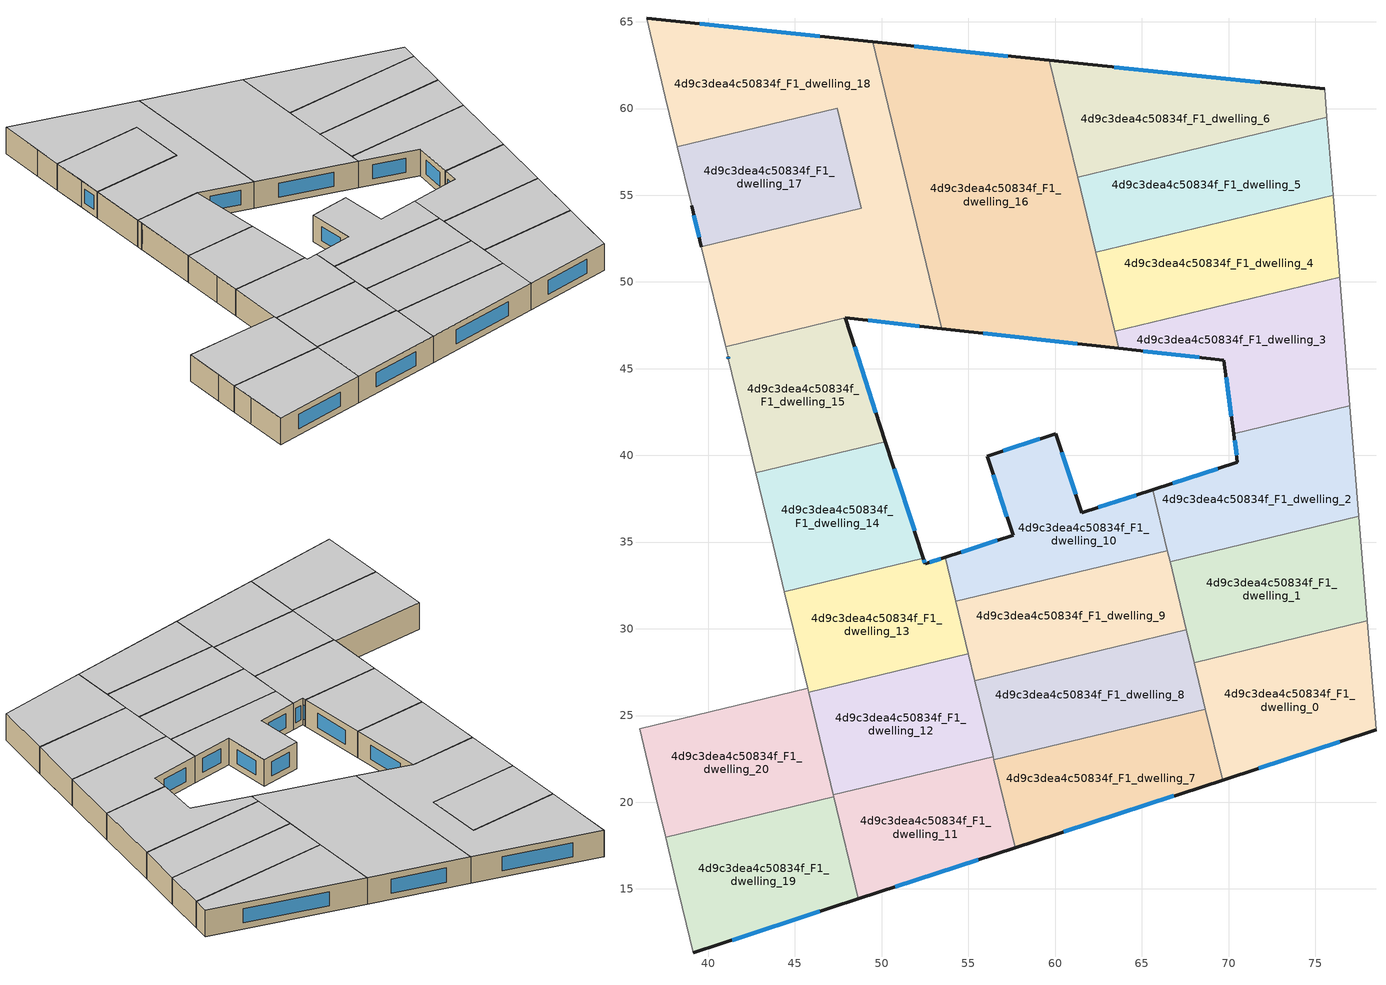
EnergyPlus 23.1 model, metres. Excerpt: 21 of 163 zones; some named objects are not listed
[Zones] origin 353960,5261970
4d9c3dea4c50834f_F1_dwelling_0
 floor to 4d9c3dea4c50834f_F0_dwelling_0 (EU_floor_Construction): 78,30.45 78.5,24.17 69.65,21.28 68.02,28.05 z3
 wall outside (EU_wall_Construction): 69.65,21.28 78.5,24.17 z3:6
 wall to 4d9c3dea4c50834f_F1_dwelling_1 (EU_wall_Construction): 78,30.45 68.02,28.05 z3:6
 wall adiabatic (EU_wall_Construction): 78.5,24.17 78,30.45 z3:6
 wall to 4d9c3dea4c50834f_F1_dwelling_7 (EU_wall_Construction): 68.67,25.37 69.65,21.28 z3:6
 wall to 4d9c3dea4c50834f_F1_dwelling_8 (EU_wall_Construction): 68.02,28.05 68.67,25.37 z3:6
 window (EU_Window_Construction): 71.73,21.96 76.42,23.49 z3.7:5.3
 ceiling to 4d9c3dea4c50834f_F2_dwelling_0 (EU_floor_Construction): 78.5,24.17 78,30.45 68.02,28.05 69.65,21.28 z6
4d9c3dea4c50834f_F1_dwelling_1
 floor to 4d9c3dea4c50834f_F0_dwelling_1 (EU_floor_Construction): 77.51,36.49 78,30.45 68.02,28.05 66.62,33.88 z3
 wall to 4d9c3dea4c50834f_F1_dwelling_2 (EU_wall_Construction): 77.51,36.49 66.62,33.88 z3:6
 wall adiabatic (EU_wall_Construction): 78,30.45 77.51,36.49 z3:6
 wall to 4d9c3dea4c50834f_F1_dwelling_9 (EU_wall_Construction): 66.62,33.88 67.57,29.94 z3:6
 wall to 4d9c3dea4c50834f_F1_dwelling_8 (EU_wall_Construction): 67.57,29.94 68.02,28.05 z3:6
 ceiling to 4d9c3dea4c50834f_F2_dwelling_1 (EU_floor_Construction): 78,30.45 77.51,36.49 66.62,33.88 68.02,28.05 z6
4d9c3dea4c50834f_F1_dwelling_10
 floor to 4d9c3dea4c50834f_F0_dwelling_10 (EU_floor_Construction): 65.63,38.02 66.47,34.51 54.27,31.58 53.66,34.12 57.57,35.4 56.08,39.96 60.03,41.25 61.53,36.69 z3
 wall outside (EU_wall_Construction): 65.63,38.02 61.53,36.69 60.03,41.25 56.08,39.96 57.57,35.4 53.66,34.12 z3:6
 wall to 4d9c3dea4c50834f_F1_dwelling_9 (EU_wall_Construction): 54.27,31.58 66.47,34.51 z3:6
 wall to 4d9c3dea4c50834f_F1_dwelling_2 (EU_wall_Construction): 66.47,34.51 65.63,38.02 z3:6
 wall to 4d9c3dea4c50834f_F1_dwelling_13 (EU_wall_Construction): 53.66,34.12 54.27,31.58 z3:6
 window (EU_Window_Construction): 59.1,40.95 57.01,40.26 / 61.18,37.76 60.38,40.18 / 64.66,37.71 62.49,37 / 56.65,35.1 54.58,34.42 / 56.43,38.89 57.22,36.47 z3.7:5.3
 ceiling to 4d9c3dea4c50834f_F2_dwelling_10 (EU_floor_Construction): 66.47,34.51 65.63,38.02 61.53,36.69 60.03,41.25 56.08,39.96 57.57,35.4 53.66,34.12 54.27,31.58 z6
4d9c3dea4c50834f_F1_dwelling_11
 floor to 4d9c3dea4c50834f_F0_dwelling_11 (EU_floor_Construction): 56.42,22.63 57.69,17.38 48.65,14.43 47.21,20.42 z3
 wall outside (EU_wall_Construction): 48.65,14.43 57.69,17.38 z3:6
 wall to 4d9c3dea4c50834f_F1_dwelling_12 (EU_wall_Construction): 56.42,22.63 47.21,20.42 z3:6
 wall to 4d9c3dea4c50834f_F1_dwelling_19 (EU_wall_Construction): 47.24,20.31 48.65,14.43 z3:6
 wall to 4d9c3dea4c50834f_F1_dwelling_7 (EU_wall_Construction): 57.69,17.38 56.47,22.44 z3:6
 wall to 4d9c3dea4c50834f_F1_dwelling_20 (EU_wall_Construction): 47.21,20.42 47.24,20.31 z3:6
 wall to 4d9c3dea4c50834f_F1_dwelling_8 (EU_wall_Construction): 56.47,22.44 56.42,22.63 z3:6
 window (EU_Window_Construction): 50.78,15.12 55.57,16.69 z3.7:5.3
 ceiling to 4d9c3dea4c50834f_F2_dwelling_11 (EU_floor_Construction): 57.69,17.38 56.42,22.63 47.21,20.42 48.65,14.43 z6
4d9c3dea4c50834f_F1_dwelling_12
 floor to 4d9c3dea4c50834f_F0_dwelling_12 (EU_floor_Construction): 55,28.55 56.39,22.78 56.42,22.63 47.21,20.42 45.79,26.33 z3
 wall to 4d9c3dea4c50834f_F1_dwelling_13 (EU_wall_Construction): 55,28.55 45.79,26.33 z3:6
 wall to 4d9c3dea4c50834f_F1_dwelling_20 (EU_wall_Construction): 45.79,26.33 47.21,20.42 z3:6
 wall to 4d9c3dea4c50834f_F1_dwelling_8 (EU_wall_Construction): 56.42,22.63 56.39,22.78 55.37,27.01 z3:6
 wall to 4d9c3dea4c50834f_F1_dwelling_9 (EU_wall_Construction): 55.37,27.01 55,28.55 z3:6
 ceiling to 4d9c3dea4c50834f_F2_dwelling_12 (EU_floor_Construction): 56.42,22.63 56.39,22.78 55,28.55 45.79,26.33 47.21,20.42 z6
4d9c3dea4c50834f_F1_dwelling_13
 floor to 4d9c3dea4c50834f_F0_dwelling_13 (EU_floor_Construction): 53.66,34.12 55,28.55 45.79,26.33 44.39,32.14 52.41,34.07 52.51,33.75 z3
 wall outside (EU_wall_Construction): 53.66,34.12 52.51,33.75 52.41,34.07 z3:6
 wall to 4d9c3dea4c50834f_F1_dwelling_14 (EU_wall_Construction): 52.41,34.07 44.39,32.14 z3:6
 wall to 4d9c3dea4c50834f_F1_dwelling_21 (EU_wall_Construction): 44.39,32.14 45.73,26.57 z3:6
 wall to 4d9c3dea4c50834f_F1_dwelling_9 (EU_wall_Construction): 55,28.55 54.27,31.58 z3:6
 wall to 4d9c3dea4c50834f_F1_dwelling_20 (EU_wall_Construction): 45.73,26.57 45.79,26.33 z3:6
 window (EU_Window_Construction): 53.39,34.03 52.78,33.83 / 52.49,33.82 52.43,33.99 z3.7:5.3
 ceiling to 4d9c3dea4c50834f_F2_dwelling_13 (EU_floor_Construction): 55,28.55 53.66,34.12 52.51,33.75 52.41,34.07 44.39,32.14 45.79,26.33 z6
4d9c3dea4c50834f_F1_dwelling_14
 floor to 4d9c3dea4c50834f_F0_dwelling_14 (EU_floor_Construction): 50.21,40.8 52.41,34.07 44.39,32.14 42.74,39 z3
 wall outside (EU_wall_Construction): 52.41,34.07 50.21,40.8 z3:6
 wall to 4d9c3dea4c50834f_F1_dwelling_15 (EU_wall_Construction): 50.21,40.8 42.74,39 z3:6
 wall to 4d9c3dea4c50834f_F1_dwelling_22 (EU_wall_Construction): 42.74,39 43.75,34.83 z3:6
 wall to 4d9c3dea4c50834f_F1_dwelling_21 (EU_wall_Construction): 43.75,34.83 44.39,32.14 z3:6
 window (EU_Window_Construction): 51.89,35.65 50.73,39.22 z3.7:5.3
 ceiling to 4d9c3dea4c50834f_F2_dwelling_14 (EU_floor_Construction): 52.41,34.07 50.21,40.8 42.74,39 44.39,32.14 z6
4d9c3dea4c50834f_F1_dwelling_15
 floor to 4d9c3dea4c50834f_F0_dwelling_15 (EU_floor_Construction): 47.89,47.92 50.21,40.8 42.74,39 41,46.26 z3
 wall outside (EU_wall_Construction): 50.21,40.8 47.89,47.92 / 41.14,45.67 41.16,45.58 z3:6
 wall to 4d9c3dea4c50834f_F1_dwelling_18 (EU_wall_Construction): 47.89,47.92 41,46.26 z3:6
 wall to 4d9c3dea4c50834f_F1_dwelling_23 (EU_wall_Construction): 41,46.26 41.14,45.67 z3:6
 wall to 4d9c3dea4c50834f_F1_dwelling_22 (EU_wall_Construction): 41.16,45.58 42.74,39 z3:6
 window (EU_Window_Construction): 49.67,42.47 48.44,46.25 / 41.14,45.65 41.16,45.6 z3.7:5.3
 ceiling to 4d9c3dea4c50834f_F2_dwelling_15 (EU_floor_Construction): 50.21,40.8 47.89,47.92 41,46.26 42.74,39 z6
4d9c3dea4c50834f_F1_dwelling_16
 floor to 4d9c3dea4c50834f_F0_dwelling_16 (EU_floor_Construction): 59.67,62.78 63.67,46.17 53.47,47.3 49.49,63.84 z3
 wall outside (EU_wall_Construction): 53.47,47.3 63.67,46.17 / 59.67,62.78 49.49,63.84 z3:6
 wall to 4d9c3dea4c50834f_F1_dwelling_18 (EU_wall_Construction): 49.49,63.84 53.47,47.3 z3:6
 wall to 4d9c3dea4c50834f_F1_dwelling_6 (EU_wall_Construction): 61.29,56.03 59.67,62.78 z3:6
 wall to 4d9c3dea4c50834f_F1_dwelling_3 (EU_wall_Construction): 63.67,46.17 63.43,47.14 z3:6
 wall to 4d9c3dea4c50834f_F1_dwelling_4 (EU_wall_Construction): 63.43,47.14 62.34,51.7 z3:6
 wall to 4d9c3dea4c50834f_F1_dwelling_5 (EU_wall_Construction): 62.34,51.7 61.29,56.03 z3:6
 window (EU_Window_Construction): 55.87,47.04 61.27,46.43 / 57.28,63.03 51.88,63.59 z3.7:5.3
 ceiling to 4d9c3dea4c50834f_F2_dwelling_16 (EU_floor_Construction): 63.67,46.17 59.67,62.78 49.49,63.84 53.47,47.3 z6
4d9c3dea4c50834f_F1_dwelling_17
 floor to 4d9c3dea4c50834f_F0_dwelling_17 (EU_floor_Construction): 47.43,60.02 48.82,54.25 39.61,52.03 38.22,57.8 z3
 wall outside (EU_wall_Construction): 39.04,54.39 39.61,52.03 z3:6
 wall to 4d9c3dea4c50834f_F1_dwelling_18 (EU_wall_Construction): 39.61,52.03 48.82,54.25 47.43,60.02 38.22,57.8 z3:6
 wall to 4d9c3dea4c50834f_F1_dwelling_24 (EU_wall_Construction): 38.22,57.8 39.04,54.39 z3:6
 window (EU_Window_Construction): 39.17,53.84 39.47,52.59 z3.7:5.3
 ceiling to 4d9c3dea4c50834f_F2_dwelling_17 (EU_floor_Construction): 48.82,54.25 47.43,60.02 38.22,57.8 39.61,52.03 z6
4d9c3dea4c50834f_F1_dwelling_18
 floor to 4d9c3dea4c50834f_F0_dwelling_18 (EU_floor_Construction): 49.49,63.84 53.47,47.3 47.9,47.93 47.89,47.92 41,46.26 39.61,52.03 48.82,54.25 47.43,60.02 38.22,57.8 36.44,65.2 z3
 wall outside (EU_wall_Construction): 47.89,47.92 47.9,47.93 53.47,47.3 / 49.49,63.84 36.44,65.2 z3:6
 wall to 4d9c3dea4c50834f_F1_dwelling_25 (EU_wall_Construction): 36.44,65.2 37.53,60.65 z3:6
 wall to 4d9c3dea4c50834f_F1_dwelling_23 (EU_wall_Construction): 39.61,52.03 41,46.26 z3:6
 wall to 4d9c3dea4c50834f_F1_dwelling_24 (EU_wall_Construction): 37.53,60.65 38.22,57.8 z3:6
 window (EU_Window_Construction): 46.43,64.16 39.51,64.88 / 49.21,47.78 52.17,47.45 z3.7:5.3
 ceiling to 4d9c3dea4c50834f_F2_dwelling_18 (EU_floor_Construction): 53.47,47.3 49.49,63.84 36.44,65.2 38.22,57.8 47.43,60.02 48.82,54.25 39.61,52.03 41,46.26 47.89,47.92 47.9,47.93 z6
4d9c3dea4c50834f_F1_dwelling_19
 floor to 4d9c3dea4c50834f_F0_dwelling_19 (EU_floor_Construction): 47.24,20.31 48.65,14.43 39.14,11.33 37.54,17.97 z3
 wall outside (EU_wall_Construction): 39.14,11.33 48.65,14.43 z3:6
 wall to 4d9c3dea4c50834f_F1_dwelling_20 (EU_wall_Construction): 47.24,20.31 37.54,17.97 z3:6
 wall to 4d9c3dea4c50834f_F1_dwelling_26 (EU_wall_Construction): 38.11,15.61 39.14,11.33 z3:6
 wall to 4d9c3dea4c50834f_F1_dwelling_27 (EU_wall_Construction): 37.54,17.97 38.11,15.61 z3:6
 window (EU_Window_Construction): 41.37,12.06 46.42,13.7 z3.7:5.3
 ceiling to 4d9c3dea4c50834f_F2_dwelling_19 (EU_floor_Construction): 48.65,14.43 47.24,20.31 37.54,17.97 39.14,11.33 z6
4d9c3dea4c50834f_F1_dwelling_2
 floor to 4d9c3dea4c50834f_F0_dwelling_2 (EU_floor_Construction): 77,42.87 77.51,36.49 66.62,33.88 65.63,38.02 70.51,39.61 70.29,41.25 z3
 wall outside (EU_wall_Construction): 70.29,41.25 70.51,39.61 65.63,38.02 z3:6
 wall to 4d9c3dea4c50834f_F1_dwelling_3 (EU_wall_Construction): 77,42.87 70.29,41.25 z3:6
 wall adiabatic (EU_wall_Construction): 77.51,36.49 77,42.87 z3:6
 wall to 4d9c3dea4c50834f_F1_dwelling_9 (EU_wall_Construction): 66.47,34.51 66.62,33.87 z3:6
 window (EU_Window_Construction): 69.36,39.24 66.77,38.4 / 70.34,40.87 70.46,40 z3.7:5.3
 ceiling to 4d9c3dea4c50834f_F2_dwelling_2 (EU_floor_Construction): 77.51,36.49 77,42.87 70.29,41.25 70.51,39.61 65.63,38.02 66.62,33.88 z6
4d9c3dea4c50834f_F1_dwelling_20
 floor to 4d9c3dea4c50834f_F0_dwelling_20 (EU_floor_Construction): 45.73,26.57 47.24,20.31 37.54,17.97 36.03,24.23 z3
 wall to 4d9c3dea4c50834f_F1_dwelling_28 (EU_wall_Construction): 36.03,24.23 36.97,20.33 z3:6
 wall to 4d9c3dea4c50834f_F1_dwelling_21 (EU_wall_Construction): 45.73,26.57 36.03,24.23 z3:6
 wall to 4d9c3dea4c50834f_F1_dwelling_27 (EU_wall_Construction): 36.97,20.33 37.54,17.97 z3:6
 ceiling to 4d9c3dea4c50834f_F2_dwelling_20 (EU_floor_Construction): 47.24,20.31 45.73,26.57 36.03,24.23 37.54,17.97 z6
4d9c3dea4c50834f_F1_dwelling_3
 floor to 4d9c3dea4c50834f_F0_dwelling_3 (EU_floor_Construction): 76.41,50.26 77,42.87 70.29,41.25 69.72,45.49 63.67,46.17 63.43,47.14 z3
 wall outside (EU_wall_Construction): 63.67,46.17 69.72,45.49 70.29,41.25 z3:6
 wall to 4d9c3dea4c50834f_F1_dwelling_4 (EU_wall_Construction): 76.41,50.26 63.43,47.14 z3:6
 wall adiabatic (EU_wall_Construction): 77,42.87 76.41,50.26 z3:6
 window (EU_Window_Construction): 69.85,44.5 70.16,42.25 / 65.09,46.01 68.3,45.65 z3.7:5.3
 ceiling to 4d9c3dea4c50834f_F2_dwelling_3 (EU_floor_Construction): 77,42.87 76.41,50.26 63.43,47.14 63.67,46.17 69.72,45.49 70.29,41.25 z6
4d9c3dea4c50834f_F1_dwelling_4
 floor to 4d9c3dea4c50834f_F0_dwelling_4 (EU_floor_Construction): 76.03,54.99 76.41,50.26 63.43,47.14 62.34,51.7 z3
 wall to 4d9c3dea4c50834f_F1_dwelling_5 (EU_wall_Construction): 76.03,54.99 62.34,51.7 z3:6
 wall adiabatic (EU_wall_Construction): 76.41,50.26 76.03,54.99 z3:6
 ceiling to 4d9c3dea4c50834f_F2_dwelling_4 (EU_floor_Construction): 76.41,50.26 76.03,54.99 62.34,51.7 63.43,47.14 z6
4d9c3dea4c50834f_F1_dwelling_5
 floor to 4d9c3dea4c50834f_F0_dwelling_5 (EU_floor_Construction): 75.66,59.48 76.03,54.99 62.34,51.7 61.29,56.03 z3
 wall to 4d9c3dea4c50834f_F1_dwelling_6 (EU_wall_Construction): 75.66,59.48 61.29,56.03 z3:6
 wall adiabatic (EU_wall_Construction): 76.03,54.99 75.66,59.48 z3:6
 ceiling to 4d9c3dea4c50834f_F2_dwelling_5 (EU_floor_Construction): 76.03,54.99 75.66,59.48 61.29,56.03 62.34,51.7 z6
4d9c3dea4c50834f_F1_dwelling_6
 floor to 4d9c3dea4c50834f_F0_dwelling_6 (EU_floor_Construction): 75.53,61.13 75.66,59.48 61.29,56.03 59.67,62.78 z3
 wall outside (EU_wall_Construction): 75.53,61.13 59.67,62.78 z3:6
 wall adiabatic (EU_wall_Construction): 75.66,59.48 75.53,61.13 z3:6
 window (EU_Window_Construction): 71.81,61.51 63.4,62.39 z3.7:5.3
 ceiling to 4d9c3dea4c50834f_F2_dwelling_6 (EU_floor_Construction): 75.66,59.48 75.53,61.13 59.67,62.78 61.29,56.03 z6
4d9c3dea4c50834f_F1_dwelling_7
 floor to 4d9c3dea4c50834f_F0_dwelling_7 (EU_floor_Construction): 68.67,25.37 69.65,21.28 57.69,17.38 56.47,22.44 z3
 wall outside (EU_wall_Construction): 57.69,17.38 69.65,21.28 z3:6
 wall to 4d9c3dea4c50834f_F1_dwelling_8 (EU_wall_Construction): 68.67,25.37 56.47,22.44 z3:6
 window (EU_Window_Construction): 60.5,18.3 66.84,20.36 z3.7:5.3
 ceiling to 4d9c3dea4c50834f_F2_dwelling_7 (EU_floor_Construction): 69.65,21.28 68.67,25.37 56.47,22.44 57.69,17.38 z6
4d9c3dea4c50834f_F1_dwelling_8
 floor to 4d9c3dea4c50834f_F0_dwelling_8 (EU_floor_Construction): 67.57,29.94 68.67,25.37 56.47,22.44 55.37,27.01 z3
 wall to 4d9c3dea4c50834f_F1_dwelling_9 (EU_wall_Construction): 67.57,29.94 55.37,27.01 z3:6
 ceiling to 4d9c3dea4c50834f_F2_dwelling_8 (EU_floor_Construction): 68.67,25.37 67.57,29.94 55.37,27.01 56.47,22.44 z6
4d9c3dea4c50834f_F1_dwelling_9
 floor to 4d9c3dea4c50834f_F0_dwelling_9 (EU_floor_Construction): 66.47,34.51 67.57,29.94 55.37,27.01 54.27,31.58 z3
 ceiling to 4d9c3dea4c50834f_F2_dwelling_9 (EU_floor_Construction): 67.57,29.94 66.47,34.51 54.27,31.58 55.37,27.01 z6
[Building]
EU S2 Campaign: North Axis=0; Terrain=City; Solar Distribution=FullExterior
[Site:Location]
Budapest.Ferenc.Liszt.Intl.AP: Latitude=47.437; Longitude=19.256; Time Zone=1; Elevation=185
[SizingPeriod:WeatherFileDays]
AnnualSizingPeriod: Begin Month=1; Begin Day of Month=1; End Month=12; End Day of Month=31; Day of Week for Start Day=Monday; Use Weather File Daylight Saving Period=No; Use Weather File Rain and Snow Indicators=No
[MATERIAL]
EU_InternalMass_Material: Roughness=MediumRough; Thickness=0.1; Conductivity=1; Density=1800; Specific Heat=900; Thermal Absorptance=0.9; Solar Absorptance=0.7; Visible Absorptance=0.7
[MATERIAL:NOMASS] Roughness=MediumRough; Thermal Absorptance=0.9; Solar Absorptance=0.7; Visible Absorptance=0.7
Name | Thermal Resistance
EU_wall_NoMass | 0.832559
EU_floor_NoMass | 0.872794
[WINDOWMATERIAL:SIMPLEGLAZINGSYSTEM]
EU_Window_SimpleGlazing: UFactor=2.79869; Solar Heat Gain Coefficient=0.75; Visible Transmittance=0.75
[CONSTRUCTION]
EU_wall_Construction: EU_wall_NoMass
EU_floor_Construction: EU_floor_NoMass
EU_Window_Construction: EU_Window_SimpleGlazing
EU_InternalMass_Construction: EU_InternalMass_Material
[ZONE] Type=1; Multiplier=1; Ceiling Height=autocalculate; Floor Area=autocalculate; Part of Total Floor Area=Yes
Name | Volume
4d9c3dea4c50834f_F1_dwelling_0; 4d9c3dea4c50834f_F1_dwelling_19 | 192.716
4d9c3dea4c50834f_F1_dwelling_1 | 192.737
4d9c3dea4c50834f_F1_dwelling_10; 4d9c3dea4c50834f_F1_dwelling_9 | 176.999
4d9c3dea4c50834f_F1_dwelling_11 | 164.353
4d9c3dea4c50834f_F1_dwelling_12 | 172.919
4d9c3dea4c50834f_F1_dwelling_13 | 168.625
4d9c3dea4c50834f_F1_dwelling_14 | 168.642
4d9c3dea4c50834f_F1_dwelling_15 | 165.568
4d9c3dea4c50834f_F1_dwelling_16 | 493.184
4d9c3dea4c50834f_F1_dwelling_17 | 168.62
4d9c3dea4c50834f_F1_dwelling_18 | 488.17
4d9c3dea4c50834f_F1_dwelling_2 | 192.72
4d9c3dea4c50834f_F1_dwelling_20 | 192.693
4d9c3dea4c50834f_F1_dwelling_3 | 192.704
4d9c3dea4c50834f_F1_dwelling_4 | 192.731
4d9c3dea4c50834f_F1_dwelling_5 | 192.695
4d9c3dea4c50834f_F1_dwelling_6 | 192.738
4d9c3dea4c50834f_F1_dwelling_7 | 177.005
4d9c3dea4c50834f_F1_dwelling_8 | 176.963
[INTERNALMASS] Construction=EU_InternalMass_Construction
Name | Zone or ZoneList | Surface Area
4d9c3dea4c50834f_F1_dwelling_0_EU_InternalMass | 4d9c3dea4c50834f_F1_dwelling_0 | 64.2387
4d9c3dea4c50834f_F1_dwelling_1_EU_InternalMass | 4d9c3dea4c50834f_F1_dwelling_1 | 64.2455
4d9c3dea4c50834f_F1_dwelling_2_EU_InternalMass | 4d9c3dea4c50834f_F1_dwelling_2 | 64.24
4d9c3dea4c50834f_F1_dwelling_3_EU_InternalMass | 4d9c3dea4c50834f_F1_dwelling_3 | 64.2346
4d9c3dea4c50834f_F1_dwelling_4_EU_InternalMass | 4d9c3dea4c50834f_F1_dwelling_4 | 64.2437
4d9c3dea4c50834f_F1_dwelling_5_EU_InternalMass | 4d9c3dea4c50834f_F1_dwelling_5 | 64.2315
4d9c3dea4c50834f_F1_dwelling_6_EU_InternalMass | 4d9c3dea4c50834f_F1_dwelling_6 | 64.246
4d9c3dea4c50834f_F1_dwelling_7_EU_InternalMass | 4d9c3dea4c50834f_F1_dwelling_7 | 59.0016
4d9c3dea4c50834f_F1_dwelling_8_EU_InternalMass | 4d9c3dea4c50834f_F1_dwelling_8 | 58.9875
4d9c3dea4c50834f_F1_dwelling_9_EU_InternalMass | 4d9c3dea4c50834f_F1_dwelling_9 | 58.9997
4d9c3dea4c50834f_F1_dwelling_10_EU_InternalMass | 4d9c3dea4c50834f_F1_dwelling_10 | 58.9994
4d9c3dea4c50834f_F1_dwelling_11_EU_InternalMass | 4d9c3dea4c50834f_F1_dwelling_11 | 54.7869
4d9c3dea4c50834f_F1_dwelling_12_EU_InternalMass | 4d9c3dea4c50834f_F1_dwelling_12 | 57.6392
4d9c3dea4c50834f_F1_dwelling_13_EU_InternalMass | 4d9c3dea4c50834f_F1_dwelling_13 | 56.2085
4d9c3dea4c50834f_F1_dwelling_14_EU_InternalMass | 4d9c3dea4c50834f_F1_dwelling_14 | 56.2137
4d9c3dea4c50834f_F1_dwelling_15_EU_InternalMass | 4d9c3dea4c50834f_F1_dwelling_15 | 55.1893
4d9c3dea4c50834f_F1_dwelling_16_EU_InternalMass | 4d9c3dea4c50834f_F1_dwelling_16 | 164.388
4d9c3dea4c50834f_F1_dwelling_17_EU_InternalMass | 4d9c3dea4c50834f_F1_dwelling_17 | 56.2066
4d9c3dea4c50834f_F1_dwelling_18_EU_InternalMass | 4d9c3dea4c50834f_F1_dwelling_18 | 162.731
4d9c3dea4c50834f_F1_dwelling_19_EU_InternalMass | 4d9c3dea4c50834f_F1_dwelling_19 | 64.2387
4d9c3dea4c50834f_F1_dwelling_20_EU_InternalMass | 4d9c3dea4c50834f_F1_dwelling_20 | 64.2307
[OTHEREQUIPMENT] Fuel Type=Electricity; Design Level Calculation Method=Watts/Area; Power per Zone Floor Area=1; Fraction Latent=0; Fraction Radiant=0; Fraction Lost=0; Carbon Dioxide Generation Rate=0; EndUse Subcategory=EU_Step8_InternalGains
Name | Zone or ZoneList or Space or SpaceList | Schedule
EU_Step8_InternalGain_4d9c3dea4c50834f_F1_dwelling_0_f000 | 4d9c3dea4c50834f_F1_dwelling_0 | EU_Step8_GainSchedule_4d9c3dea4c50834f_F1_dwelling_0_f000
EU_Step8_InternalGain_4d9c3dea4c50834f_F1_dwelling_1_f000 | 4d9c3dea4c50834f_F1_dwelling_1 | EU_Step8_GainSchedule_4d9c3dea4c50834f_F1_dwelling_1_f000
EU_Step8_InternalGain_4d9c3dea4c50834f_F1_dwelling_2_f000 | 4d9c3dea4c50834f_F1_dwelling_2 | EU_Step8_GainSchedule_4d9c3dea4c50834f_F1_dwelling_2_f000
EU_Step8_InternalGain_4d9c3dea4c50834f_F1_dwelling_3_f000 | 4d9c3dea4c50834f_F1_dwelling_3 | EU_Step8_GainSchedule_4d9c3dea4c50834f_F1_dwelling_3_f000
EU_Step8_InternalGain_4d9c3dea4c50834f_F1_dwelling_4_f000 | 4d9c3dea4c50834f_F1_dwelling_4 | EU_Step8_GainSchedule_4d9c3dea4c50834f_F1_dwelling_4_f000
EU_Step8_InternalGain_4d9c3dea4c50834f_F1_dwelling_5_f000 | 4d9c3dea4c50834f_F1_dwelling_5 | EU_Step8_GainSchedule_4d9c3dea4c50834f_F1_dwelling_5_f000
EU_Step8_InternalGain_4d9c3dea4c50834f_F1_dwelling_6_f000 | 4d9c3dea4c50834f_F1_dwelling_6 | EU_Step8_GainSchedule_4d9c3dea4c50834f_F1_dwelling_6_f000
EU_Step8_InternalGain_4d9c3dea4c50834f_F1_dwelling_7_f000 | 4d9c3dea4c50834f_F1_dwelling_7 | EU_Step8_GainSchedule_4d9c3dea4c50834f_F1_dwelling_7_f000
EU_Step8_InternalGain_4d9c3dea4c50834f_F1_dwelling_8_f000 | 4d9c3dea4c50834f_F1_dwelling_8 | EU_Step8_GainSchedule_4d9c3dea4c50834f_F1_dwelling_8_f000
EU_Step8_InternalGain_4d9c3dea4c50834f_F1_dwelling_9_f000 | 4d9c3dea4c50834f_F1_dwelling_9 | EU_Step8_GainSchedule_4d9c3dea4c50834f_F1_dwelling_9_f000
EU_Step8_InternalGain_4d9c3dea4c50834f_F1_dwelling_10_f000 | 4d9c3dea4c50834f_F1_dwelling_10 | EU_Step8_GainSchedule_4d9c3dea4c50834f_F1_dwelling_10_f000
EU_Step8_InternalGain_4d9c3dea4c50834f_F1_dwelling_11_f000 | 4d9c3dea4c50834f_F1_dwelling_11 | EU_Step8_GainSchedule_4d9c3dea4c50834f_F1_dwelling_11_f000
EU_Step8_InternalGain_4d9c3dea4c50834f_F1_dwelling_12_f000 | 4d9c3dea4c50834f_F1_dwelling_12 | EU_Step8_GainSchedule_4d9c3dea4c50834f_F1_dwelling_12_f000
EU_Step8_InternalGain_4d9c3dea4c50834f_F1_dwelling_13_f000 | 4d9c3dea4c50834f_F1_dwelling_13 | EU_Step8_GainSchedule_4d9c3dea4c50834f_F1_dwelling_13_f000
EU_Step8_InternalGain_4d9c3dea4c50834f_F1_dwelling_14_f000 | 4d9c3dea4c50834f_F1_dwelling_14 | EU_Step8_GainSchedule_4d9c3dea4c50834f_F1_dwelling_14_f000
EU_Step8_InternalGain_4d9c3dea4c50834f_F1_dwelling_15_f000 | 4d9c3dea4c50834f_F1_dwelling_15 | EU_Step8_GainSchedule_4d9c3dea4c50834f_F1_dwelling_15_f000
EU_Step8_InternalGain_4d9c3dea4c50834f_F1_dwelling_16_f000 | 4d9c3dea4c50834f_F1_dwelling_16 | EU_Step8_GainSchedule_4d9c3dea4c50834f_F1_dwelling_16_f000
EU_Step8_InternalGain_4d9c3dea4c50834f_F1_dwelling_17_f000 | 4d9c3dea4c50834f_F1_dwelling_17 | EU_Step8_GainSchedule_4d9c3dea4c50834f_F1_dwelling_17_f000
EU_Step8_InternalGain_4d9c3dea4c50834f_F1_dwelling_18_f000 | 4d9c3dea4c50834f_F1_dwelling_18 | EU_Step8_GainSchedule_4d9c3dea4c50834f_F1_dwelling_18_f000
EU_Step8_InternalGain_4d9c3dea4c50834f_F1_dwelling_19_f000 | 4d9c3dea4c50834f_F1_dwelling_19 | EU_Step8_GainSchedule_4d9c3dea4c50834f_F1_dwelling_19_f000
EU_Step8_InternalGain_4d9c3dea4c50834f_F1_dwelling_20_f000 | 4d9c3dea4c50834f_F1_dwelling_20 | EU_Step8_GainSchedule_4d9c3dea4c50834f_F1_dwelling_20_f000
[ZONEVENTILATION:DESIGNFLOWRATE] Schedule=EU_AlwaysOn; Design Flow Rate Calculation Method=AirChanges/Hour; Air Changes per Hour=0.475469; Ventilation Type=Natural; Fan Pressure Rise=0; Fan Total Efficiency=1; Constant Term Coefficient=1; Temperature Term Coefficient=0; Velocity Term Coefficient=0; Velocity Squared Term Coefficient=0; Minimum Indoor Temperature=-100; Maximum Indoor Temperature=100; Delta Temperature=-100; Minimum Outdoor Temperature=-100; Maximum Outdoor Temperature=100; Maximum Wind Speed=40
Name | Zone or ZoneList or Space or SpaceList
EU_ConstantAir_4d9c3dea4c50834f_F1_dwelling_0 | 4d9c3dea4c50834f_F1_dwelling_0
EU_ConstantAir_4d9c3dea4c50834f_F1_dwelling_1 | 4d9c3dea4c50834f_F1_dwelling_1
EU_ConstantAir_4d9c3dea4c50834f_F1_dwelling_2 | 4d9c3dea4c50834f_F1_dwelling_2
EU_ConstantAir_4d9c3dea4c50834f_F1_dwelling_3 | 4d9c3dea4c50834f_F1_dwelling_3
EU_ConstantAir_4d9c3dea4c50834f_F1_dwelling_4 | 4d9c3dea4c50834f_F1_dwelling_4
EU_ConstantAir_4d9c3dea4c50834f_F1_dwelling_5 | 4d9c3dea4c50834f_F1_dwelling_5
EU_ConstantAir_4d9c3dea4c50834f_F1_dwelling_6 | 4d9c3dea4c50834f_F1_dwelling_6
EU_ConstantAir_4d9c3dea4c50834f_F1_dwelling_7 | 4d9c3dea4c50834f_F1_dwelling_7
EU_ConstantAir_4d9c3dea4c50834f_F1_dwelling_8 | 4d9c3dea4c50834f_F1_dwelling_8
EU_ConstantAir_4d9c3dea4c50834f_F1_dwelling_9 | 4d9c3dea4c50834f_F1_dwelling_9
EU_ConstantAir_4d9c3dea4c50834f_F1_dwelling_10 | 4d9c3dea4c50834f_F1_dwelling_10
EU_ConstantAir_4d9c3dea4c50834f_F1_dwelling_11 | 4d9c3dea4c50834f_F1_dwelling_11
EU_ConstantAir_4d9c3dea4c50834f_F1_dwelling_12 | 4d9c3dea4c50834f_F1_dwelling_12
EU_ConstantAir_4d9c3dea4c50834f_F1_dwelling_13 | 4d9c3dea4c50834f_F1_dwelling_13
EU_ConstantAir_4d9c3dea4c50834f_F1_dwelling_14 | 4d9c3dea4c50834f_F1_dwelling_14
EU_ConstantAir_4d9c3dea4c50834f_F1_dwelling_15 | 4d9c3dea4c50834f_F1_dwelling_15
EU_ConstantAir_4d9c3dea4c50834f_F1_dwelling_16 | 4d9c3dea4c50834f_F1_dwelling_16
EU_ConstantAir_4d9c3dea4c50834f_F1_dwelling_17 | 4d9c3dea4c50834f_F1_dwelling_17
EU_ConstantAir_4d9c3dea4c50834f_F1_dwelling_18 | 4d9c3dea4c50834f_F1_dwelling_18
EU_ConstantAir_4d9c3dea4c50834f_F1_dwelling_19 | 4d9c3dea4c50834f_F1_dwelling_19
EU_ConstantAir_4d9c3dea4c50834f_F1_dwelling_20 | 4d9c3dea4c50834f_F1_dwelling_20
[HVACTEMPLATE:ZONE:IDEALLOADSAIRSYSTEM] System Availability Schedule=EU_AlwaysOn; Maximum Heating Supply Air Temperature=50; Minimum Cooling Supply Air Temperature=13; Maximum Heating Supply Air Humidity Ratio=0.0156; Minimum Cooling Supply Air Humidity Ratio=0.0077; Heating Limit=NoLimit; Cooling Limit=NoLimit; Heating Availability Schedule=EU_AlwaysOn; Cooling Availability Schedule=EU_CoolingOff; Dehumidification Control Type=ConstantSensibleHeatRatio; Cooling Sensible Heat Ratio=0.7; Dehumidification Setpoint=60; Humidification Control Type=None; Humidification Setpoint=30; Outdoor Air Method=None; Outdoor Air Flow Rate per Person=0.00944; Outdoor Air Flow Rate per Zone Floor Area=0; Outdoor Air Flow Rate per Zone=0; Demand Controlled Ventilation Type=None; Outdoor Air Economizer Type=NoEconomizer; Heat Recovery Type=None; Sensible Heat Recovery Effectiveness=0.7; Latent Heat Recovery Effectiveness=0.65
Name | Template Thermostat
4d9c3dea4c50834f_F1_dwelling_0 | EU_HeatOnly_4d9c3dea4c50834f_F1_dwelling_0
4d9c3dea4c50834f_F1_dwelling_1 | EU_HeatOnly_4d9c3dea4c50834f_F1_dwelling_1
4d9c3dea4c50834f_F1_dwelling_2 | EU_HeatOnly_4d9c3dea4c50834f_F1_dwelling_2
4d9c3dea4c50834f_F1_dwelling_3 | EU_HeatOnly_4d9c3dea4c50834f_F1_dwelling_3
4d9c3dea4c50834f_F1_dwelling_4 | EU_HeatOnly_4d9c3dea4c50834f_F1_dwelling_4
4d9c3dea4c50834f_F1_dwelling_5 | EU_HeatOnly_4d9c3dea4c50834f_F1_dwelling_5
4d9c3dea4c50834f_F1_dwelling_6 | EU_HeatOnly_4d9c3dea4c50834f_F1_dwelling_6
4d9c3dea4c50834f_F1_dwelling_7 | EU_HeatOnly_4d9c3dea4c50834f_F1_dwelling_7
4d9c3dea4c50834f_F1_dwelling_8 | EU_HeatOnly_4d9c3dea4c50834f_F1_dwelling_8
4d9c3dea4c50834f_F1_dwelling_9 | EU_HeatOnly_4d9c3dea4c50834f_F1_dwelling_9
4d9c3dea4c50834f_F1_dwelling_10 | EU_HeatOnly_4d9c3dea4c50834f_F1_dwelling_10
4d9c3dea4c50834f_F1_dwelling_11 | EU_HeatOnly_4d9c3dea4c50834f_F1_dwelling_11
4d9c3dea4c50834f_F1_dwelling_12 | EU_HeatOnly_4d9c3dea4c50834f_F1_dwelling_12
4d9c3dea4c50834f_F1_dwelling_13 | EU_HeatOnly_4d9c3dea4c50834f_F1_dwelling_13
4d9c3dea4c50834f_F1_dwelling_14 | EU_HeatOnly_4d9c3dea4c50834f_F1_dwelling_14
4d9c3dea4c50834f_F1_dwelling_15 | EU_HeatOnly_4d9c3dea4c50834f_F1_dwelling_15
4d9c3dea4c50834f_F1_dwelling_16 | EU_HeatOnly_4d9c3dea4c50834f_F1_dwelling_16
4d9c3dea4c50834f_F1_dwelling_17 | EU_HeatOnly_4d9c3dea4c50834f_F1_dwelling_17
4d9c3dea4c50834f_F1_dwelling_18 | EU_HeatOnly_4d9c3dea4c50834f_F1_dwelling_18
4d9c3dea4c50834f_F1_dwelling_19 | EU_HeatOnly_4d9c3dea4c50834f_F1_dwelling_19
4d9c3dea4c50834f_F1_dwelling_20 | EU_HeatOnly_4d9c3dea4c50834f_F1_dwelling_20
[SIZING:ZONE] Zone Cooling Design Supply Air Temperature Input Method=SupplyAirTemperature; Zone Cooling Design Supply Air Temperature=13; Zone Heating Design Supply Air Temperature Input Method=SupplyAirTemperature; Zone Heating Design Supply Air Temperature=50; Zone Cooling Design Supply Air Humidity Ratio=0.008; Zone Heating Design Supply Air Humidity Ratio=0.008; Cooling Design Air Flow Method=DesignDay; Cooling Design Air Flow Rate=0; Cooling Minimum Air Flow per Zone Floor Area=0.000762; Cooling Minimum Air Flow=0; Cooling Minimum Air Flow Fraction=0.2; Heating Design Air Flow Method=DesignDay; Heating Design Air Flow Rate=0; Heating Maximum Air Flow per Zone Floor Area=0.002032; Heating Maximum Air Flow=0.141576; Heating Maximum Air Flow Fraction=0.3; Account for Dedicated Outdoor Air System=No; Dedicated Outdoor Air System Control Strategy=NeutralSupplyAir; Dedicated Outdoor Air Low Setpoint Temperature for Design=autosize; Dedicated Outdoor Air High Setpoint Temperature for Design=autosize; Zone Load Sizing Method=Sensible Load Only No Latent Load; Zone Latent Cooling Design Supply Air Humidity Ratio Input Method=HumidityRatioDifference; Zone Cooling Design Supply Air Humidity Ratio Difference=0.005; Zone Latent Heating Design Supply Air Humidity Ratio Input Method=HumidityRatioDifference; Zone Humidification Design Supply Air Humidity Ratio Difference=0.005
4d9c3dea4c50834f_F1_dwelling_0; 4d9c3dea4c50834f_F1_dwelling_1; 4d9c3dea4c50834f_F1_dwelling_2; 4d9c3dea4c50834f_F1_dwelling_3; 4d9c3dea4c50834f_F1_dwelling_4; 4d9c3dea4c50834f_F1_dwelling_5; 4d9c3dea4c50834f_F1_dwelling_6; 4d9c3dea4c50834f_F1_dwelling_7; 4d9c3dea4c50834f_F1_dwelling_8; 4d9c3dea4c50834f_F1_dwelling_9; 4d9c3dea4c50834f_F1_dwelling_10; 4d9c3dea4c50834f_F1_dwelling_11; 4d9c3dea4c50834f_F1_dwelling_12; 4d9c3dea4c50834f_F1_dwelling_13; 4d9c3dea4c50834f_F1_dwelling_14; 4d9c3dea4c50834f_F1_dwelling_15; 4d9c3dea4c50834f_F1_dwelling_16; 4d9c3dea4c50834f_F1_dwelling_17; 4d9c3dea4c50834f_F1_dwelling_18; 4d9c3dea4c50834f_F1_dwelling_19; 4d9c3dea4c50834f_F1_dwelling_20
[SCHEDULE:CONSTANT]
Name | Hourly Value
EU_AlwaysOn | 1
EU_CoolingOff | 0
[SCHEDULE:FILE] Column Number=1; Rows to Skip at Top=0; Number of Hours of Data=8760; Column Separator=Comma; Interpolate to Timestep=No; Minutes per Item=60; Adjust Schedule for Daylight Savings=Yes
Name | File
EU_Step8_GainSchedule_4d9c3dea4c50834f_F1_dwelling_0_f000 | ../../schedules/4d9c3dea4c50834f/4d9c3dea4c50834f_F1_dwelling_0_f000_gain.csv
EU_Step8_GainSchedule_4d9c3dea4c50834f_F1_dwelling_1_f000 | ../../schedules/4d9c3dea4c50834f/4d9c3dea4c50834f_F1_dwelling_1_f000_gain.csv
EU_Step8_GainSchedule_4d9c3dea4c50834f_F1_dwelling_2_f000 | ../../schedules/4d9c3dea4c50834f/4d9c3dea4c50834f_F1_dwelling_2_f000_gain.csv
EU_Step8_GainSchedule_4d9c3dea4c50834f_F1_dwelling_3_f000 | ../../schedules/4d9c3dea4c50834f/4d9c3dea4c50834f_F1_dwelling_3_f000_gain.csv
EU_Step8_GainSchedule_4d9c3dea4c50834f_F1_dwelling_4_f000 | ../../schedules/4d9c3dea4c50834f/4d9c3dea4c50834f_F1_dwelling_4_f000_gain.csv
EU_Step8_GainSchedule_4d9c3dea4c50834f_F1_dwelling_5_f000 | ../../schedules/4d9c3dea4c50834f/4d9c3dea4c50834f_F1_dwelling_5_f000_gain.csv
EU_Step8_GainSchedule_4d9c3dea4c50834f_F1_dwelling_6_f000 | ../../schedules/4d9c3dea4c50834f/4d9c3dea4c50834f_F1_dwelling_6_f000_gain.csv
EU_Step8_GainSchedule_4d9c3dea4c50834f_F1_dwelling_7_f000 | ../../schedules/4d9c3dea4c50834f/4d9c3dea4c50834f_F1_dwelling_7_f000_gain.csv
EU_Step8_GainSchedule_4d9c3dea4c50834f_F1_dwelling_8_f000 | ../../schedules/4d9c3dea4c50834f/4d9c3dea4c50834f_F1_dwelling_8_f000_gain.csv
EU_Step8_GainSchedule_4d9c3dea4c50834f_F1_dwelling_9_f000 | ../../schedules/4d9c3dea4c50834f/4d9c3dea4c50834f_F1_dwelling_9_f000_gain.csv
EU_Step8_GainSchedule_4d9c3dea4c50834f_F1_dwelling_10_f000 | ../../schedules/4d9c3dea4c50834f/4d9c3dea4c50834f_F1_dwelling_10_f000_gain.csv
EU_Step8_GainSchedule_4d9c3dea4c50834f_F1_dwelling_11_f000 | ../../schedules/4d9c3dea4c50834f/4d9c3dea4c50834f_F1_dwelling_11_f000_gain.csv
EU_Step8_GainSchedule_4d9c3dea4c50834f_F1_dwelling_12_f000 | ../../schedules/4d9c3dea4c50834f/4d9c3dea4c50834f_F1_dwelling_12_f000_gain.csv
EU_Step8_GainSchedule_4d9c3dea4c50834f_F1_dwelling_13_f000 | ../../schedules/4d9c3dea4c50834f/4d9c3dea4c50834f_F1_dwelling_13_f000_gain.csv
EU_Step8_GainSchedule_4d9c3dea4c50834f_F1_dwelling_14_f000 | ../../schedules/4d9c3dea4c50834f/4d9c3dea4c50834f_F1_dwelling_14_f000_gain.csv
EU_Step8_GainSchedule_4d9c3dea4c50834f_F1_dwelling_15_f000 | ../../schedules/4d9c3dea4c50834f/4d9c3dea4c50834f_F1_dwelling_15_f000_gain.csv
EU_Step8_GainSchedule_4d9c3dea4c50834f_F1_dwelling_16_f000 | ../../schedules/4d9c3dea4c50834f/4d9c3dea4c50834f_F1_dwelling_16_f000_gain.csv
EU_Step8_GainSchedule_4d9c3dea4c50834f_F1_dwelling_17_f000 | ../../schedules/4d9c3dea4c50834f/4d9c3dea4c50834f_F1_dwelling_17_f000_gain.csv
EU_Step8_GainSchedule_4d9c3dea4c50834f_F1_dwelling_18_f000 | ../../schedules/4d9c3dea4c50834f/4d9c3dea4c50834f_F1_dwelling_18_f000_gain.csv
EU_Step8_GainSchedule_4d9c3dea4c50834f_F1_dwelling_19_f000 | ../../schedules/4d9c3dea4c50834f/4d9c3dea4c50834f_F1_dwelling_19_f000_gain.csv
EU_Step8_GainSchedule_4d9c3dea4c50834f_F1_dwelling_20_f000 | ../../schedules/4d9c3dea4c50834f/4d9c3dea4c50834f_F1_dwelling_20_f000_gain.csv
